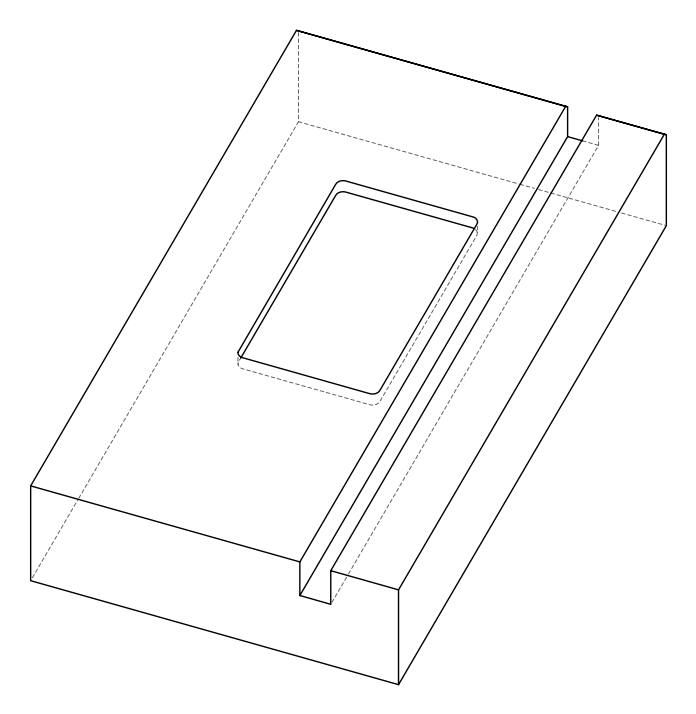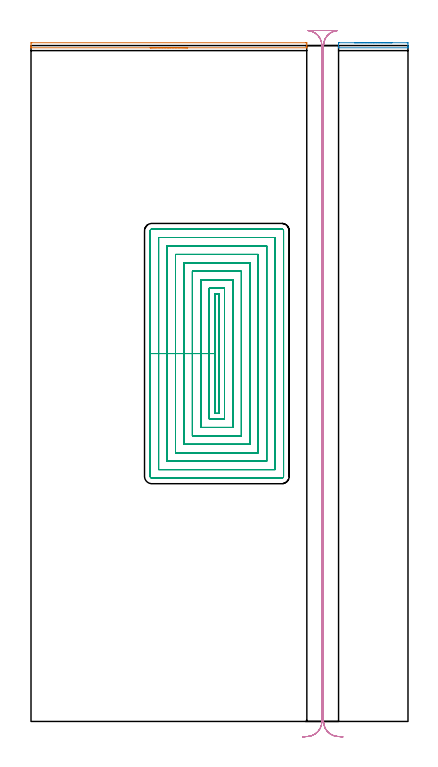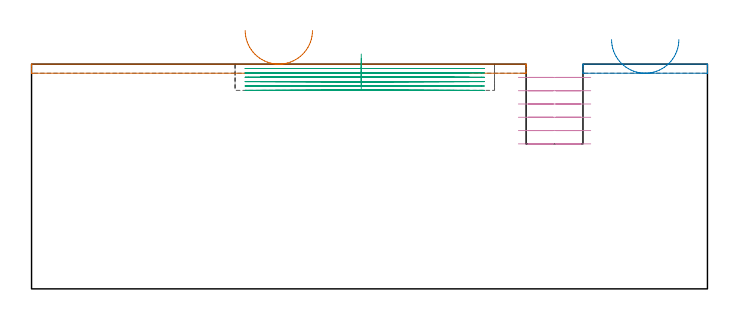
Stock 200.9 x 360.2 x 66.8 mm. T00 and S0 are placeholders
(PLAN: 4 operations, 2 tool changes, 40.8 min)
(1 AREA_MILL | FG_CHAMFER_SURFACE | UGT0205_001 | 1.33 min | 543 mm3)
(2 AREA_MILL_1 | FG_CHAMFER_SURFACE_1 | UGT0205_001 | 0.45 min | 143 mm3)
(3 MILL_RECTANGULAR_POCKET | POCKET_RECTANGULAR_STRAIGHT | UGT0201_014 | Follow Part, ap 1.5, ae 75% | 29.44 min | 83327 mm3)
(4 MILL_RECTANGULAR_SLOT | SLOT_RECTANGULAR | UGT0201_008 | Follow Part, ap 4, ae 75% | 9.56 min | 144248 mm3)
(TOOL UGT0205_001 | Chamfer Mill 20 x 3 x 45 deg. | D20 FL50 Z2)
(TOOL UGT0201_014 | End mill 6 mm | D6 FL24 Z4)
(TOOL UGT0201_008 | End Mill 16 mm | D16 FL32 Z4)
(OP 1 AREA_MILL)
G17 G21 G94 G90
T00 M6
G54
G17 G0 G90 X83.5 Y359. S1061 M3
G43 Z76.8 H0
G94 G1 X83.462 Z75.928 F250.
X83.348 Z75.063
X83.159 Z74.212
X82.897 Z73.38
X82.563 Z72.574
X82.16 Z71.8
X81.692 Z71.064
X81.16 Z70.372
X80.571 Z69.729
X79.928 Z69.139
X79.236 Z68.608
X78.5 Z68.14
X77.726 Z67.737
X76.92 Z67.403
X76.088 Z67.141
X75.236 Z66.952
X74.372 Z66.838
X73.5 Z66.8
X0.182
X0.008 Y359.003 Z66.788
X0.006 Y359.01 Z66.781
X0. Y359.38 Z66.42
Y359.632 Z66.168
Y360.35 Z65.445
Y361.591 Z64.206
X0.003 Y361.691 Z64.105
X0.419 Y361.7 Z64.1
X146.371
X146.582 Y361.698 Z64.102
X146.997 Y361.691 Z64.105
X147. Y361.591 Z64.206
Y360.35 Z65.445
Y359.632 Z66.167
Y359.38 Z66.419
X146.994 Y359.01 Z66.781
X146.992 Y359.003 Z66.788
X146.819 Y359. Z66.8
X73.5
X72.628 Z66.838
X71.764 Z66.952
X70.912 Z67.141
X70.08 Z67.403
X69.274 Z67.737
X68.5 Z68.14
X67.764 Z68.608
X67.072 Z69.139
X66.429 Z69.729
X65.84 Z70.372
X65.308 Z71.064
X64.84 Z71.8
X64.437 Z72.574
X64.103 Z73.38
X63.841 Z74.212
X63.652 Z75.063
X63.538 Z75.928
X63.5 Z76.8
M5
M2
(OP 2 AREA_MILL_1)
G17 G21 G94 G90
T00 M6
G54
G17 G0 G90 X172.4 Y361.7 S1061 M3
G43 Z76.8 H0
Z74.1
G94 G1 X172.438 Z73.228 F250.
X172.552 Z72.363
X172.741 Z71.512
X173.003 Z70.68
X173.337 Z69.874
X173.74 Z69.1
X174.208 Z68.364
X174.74 Z67.672
X175.329 Z67.029
X175.972 Z66.44
X176.664 Z65.908
X177.4 Z65.44
X178.174 Z65.037
X178.98 Z64.703
X179.812 Z64.441
X180.664 Z64.252
X181.528 Z64.138
X182.4 Z64.1
X200.486 Y361.699 Z64.101
X200.897 Y361.691 Z64.105
X200.9 Y361.583 Z64.214
Y360.35 Z65.445
Y359.65 Z66.15
Y359.371 Z66.429
Y359.01 Z66.78
X200.891 Y359.003 Z66.788
X200.723 Y359. Z66.8
X164.077
X163.909 Y359.003 Z66.788
X163.9 Y359.01 Z66.78
Y359.371 Z66.429
Y359.65 Z66.15
Y360.35 Z65.445
Y361.583 Z64.214
X163.903 Y361.691 Z64.105
X164.314 Y361.7 Z64.1
X182.4
X183.272 Z64.138
X184.136 Z64.252
X184.988 Z64.441
X185.82 Z64.703
X186.626 Z65.037
X187.4 Z65.44
X188.136 Z65.908
X188.828 Z66.44
X189.471 Z67.029
X190.06 Z67.672
X190.592 Z68.364
X191.06 Z69.1
X191.463 Z69.874
X191.797 Z70.68
X192.059 Z71.512
X192.248 Z72.363
X192.362 Z73.228
X192.4 Z74.1
G0 Z76.8
M5
M2
(OP 3 MILL_RECTANGULAR_POCKET)
G17 G21 G94 G90
T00 M6
G54
G17 G0 G90 X98. Y212.098 S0 M3
G43 Z76.8 H0
Z69.8
G94 G1 Y196.05 Z65.5 F250.
Y164.2 F500.
X100.1
Y227.9
X98.
Y196.05
X95.
Y161.2
X103.1
Y230.9
X95.
Y196.05
X90.5
Y156.7
X107.6
Y235.4
X90.5
Y196.05
X86.
Y152.2
X112.1
Y239.9
X86.
Y196.05
X81.5
Y147.7
X116.6
Y244.4
X81.5
Y196.05
X77.
Y143.2
X121.1
Y248.9
X77.
Y196.05
X72.5
Y138.7
X125.6
Y253.4
X72.5
Y196.05
X68.
Y134.2
X130.1
Y257.9
X68.
Y196.05
X63.5
Y130.6
G3 X64.4 Y129.7 R0.9
G1 X133.7
G3 X134.6 Y130.6 R0.9
G1 Y261.5
G3 X133.7 Y262.4 R0.9
G1 X64.4
G3 X63.5 Y261.5 R0.9
G1 Y196.05
Y195.05
G0 X98. Y212.098 Z68.5
G1 Y196.05 Z64.2 F250.
Y164.2 F500.
X100.1
Y227.9
X98.
Y196.05
X95.
Y161.2
X103.1
Y230.9
X95.
Y196.05
X90.5
Y156.7
X107.6
Y235.4
X90.5
Y196.05
X86.
Y152.2
X112.1
Y239.9
X86.
Y196.05
X81.5
Y147.7
X116.6
Y244.4
X81.5
Y196.05
X77.
Y143.2
X121.1
Y248.9
X77.
Y196.05
X72.5
Y138.7
X125.6
Y253.4
X72.5
Y196.05
X68.
Y134.2
X130.1
Y257.9
X68.
Y196.05
X63.5
Y130.6
G3 X64.4 Y129.7 R0.9
G1 X133.7
G3 X134.6 Y130.6 R0.9
G1 Y261.5
G3 X133.7 Y262.4 R0.9
G1 X64.4
G3 X63.5 Y261.5 R0.9
G1 Y196.05
Y195.05
G0 X98. Y212.098 Z67.2
G1 Y196.05 Z62.9 F250.
Y164.2 F500.
X100.1
Y227.9
X98.
Y196.05
X95.
Y161.2
X103.1
Y230.9
X95.
Y196.05
X90.5
Y156.7
X107.6
Y235.4
X90.5
Y196.05
X86.
Y152.2
X112.1
Y239.9
X86.
Y196.05
X81.5
Y147.7
X116.6
Y244.4
X81.5
Y196.05
X77.
Y143.2
X121.1
Y248.9
X77.
Y196.05
X72.5
Y138.7
X125.6
Y253.4
X72.5
Y196.05
X68.
Y134.2
X130.1
Y257.9
X68.
Y196.05
X63.5
Y130.6
G3 X64.4 Y129.7 R0.9
G1 X133.7
G3 X134.6 Y130.6 R0.9
G1 Y261.5
G3 X133.7 Y262.4 R0.9
G1 X64.4
G3 X63.5 Y261.5 R0.9
G1 Y196.05
Y195.05
G0 X98. Y212.098 Z65.9
G1 Y196.05 Z61.6 F250.
Y164.2 F500.
X100.1
Y227.9
X98.
Y196.05
X95.
Y161.2
X103.1
Y230.9
X95.
Y196.05
X90.5
Y156.7
X107.6
Y235.4
X90.5
Y196.05
X86.
Y152.2
X112.1
Y239.9
X86.
Y196.05
X81.5
Y147.7
X116.6
Y244.4
X81.5
Y196.05
X77.
Y143.2
X121.1
Y248.9
X77.
Y196.05
X72.5
Y138.7
X125.6
Y253.4
X72.5
Y196.05
X68.
Y134.2
X130.1
Y257.9
X68.
Y196.05
X63.5
Y130.6
G3 X64.4 Y129.7 R0.9
G1 X133.7
G3 X134.6 Y130.6 R0.9
G1 Y261.5
G3 X133.7 Y262.4 R0.9
G1 X64.4
G3 X63.5 Y261.5 R0.9
G1 Y196.05
Y195.05
G0 X98. Y212.098 Z64.6
G1 Y196.05 Z60.3 F250.
Y164.2 F500.
X100.1
Y227.9
X98.
Y196.05
X95.
Y161.2
X103.1
Y230.9
X95.
Y196.05
X90.5
Y156.7
X107.6
Y235.4
X90.5
Y196.05
X86.
Y152.2
X112.1
Y239.9
X86.
Y196.05
X81.5
Y147.7
X116.6
Y244.4
X81.5
Y196.05
X77.
Y143.2
X121.1
Y248.9
X77.
Y196.05
X72.5
Y138.7
X125.6
Y253.4
X72.5
Y196.05
X68.
Y134.2
X130.1
Y257.9
X68.
Y196.05
X63.5
Y130.6
G3 X64.4 Y129.7 R0.9
G1 X133.7
G3 X134.6 Y130.6 R0.9
G1 Y261.5
G3 X133.7 Y262.4 R0.9
G1 X64.4
G3 X63.5 Y261.5 R0.9
G1 Y196.05
Y195.05
G0 X98. Y212.098 Z63.3
G1 Y196.05 Z59. F250.
Y164.2 F500.
X100.1
Y227.9
X98.
Y196.05
X95.
Y161.2
X103.1
Y230.9
X95.
Y196.05
X90.5
Y156.7
X107.6
Y235.4
X90.5
Y196.05
X86.
Y152.2
X112.1
Y239.9
X86.
Y196.05
X81.5
Y147.7
X116.6
Y244.4
X81.5
Y196.05
X77.
Y143.2
X121.1
Y248.9
X77.
Y196.05
X72.5
Y138.7
X125.6
Y253.4
X72.5
Y196.05
X68.
Y134.2
X130.1
Y257.9
X68.
Y196.05
X63.5
Y130.6
G3 X64.4 Y129.7 R0.9
G1 X133.7
G3 X134.6 Y130.6 R0.9
G1 Y261.5
G3 X133.7 Y262.4 R0.9
G1 X64.4
G3 X63.5 Y261.5 R0.9
G1 Y196.05
Y195.05
G0 Z76.8
M5
M2
(OP 4 MILL_RECTANGULAR_SLOT)
G17 G21 G94 G90
T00 M6
G54
G17 G0 G90 X166.197 Y-8.23 S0 M3
G43 Z76.8 H0
Z62.85
G94 G1 X163.208 Y-7.97 F250.
G2 X155.9 Y0. R8. F500.
G1 Y360.2
G2 X163.208 Y368.17 R8.
G1 Y368.2
X147.692
Y368.17
G2 X155. Y360.2 R8.
G1 Y0.
G2 X147.692 Y-7.97 R8.
G1 X144.703 Y-8.23 F250.
G0 X166.197 Z58.9
G1 X163.208 Y-7.97
G2 X155.9 Y0. R8. F500.
G1 Y360.2
G2 X163.208 Y368.17 R8.
G1 Y368.2
X147.692
Y368.17
G2 X155. Y360.2 R8.
G1 Y0.
G2 X147.692 Y-7.97 R8.
G1 X144.703 Y-8.23 F250.
G0 X166.197 Z54.95
G1 X163.208 Y-7.97
G2 X155.9 Y0. R8. F500.
G1 Y360.2
G2 X163.208 Y368.17 R8.
G1 Y368.2
X147.692
Y368.17
G2 X155. Y360.2 R8.
G1 Y0.
G2 X147.692 Y-7.97 R8.
G1 X144.703 Y-8.23 F250.
G0 X166.197 Z51.
G1 X163.208 Y-7.97
G2 X155.9 Y0. R8. F500.
G1 Y360.2
G2 X163.208 Y368.17 R8.
G1 Y368.2
X147.692
Y368.17
G2 X155. Y360.2 R8.
G1 Y0.
G2 X147.692 Y-7.97 R8.
G1 X144.703 Y-8.23 F250.
G0 X166.197 Z47.05
G1 X163.208 Y-7.97
G2 X155.9 Y0. R8. F500.
G1 Y360.2
G2 X163.208 Y368.17 R8.
G1 Y368.2
X147.692
Y368.17
G2 X155. Y360.2 R8.
G1 Y0.
G2 X147.692 Y-7.97 R8.
G1 X144.703 Y-8.23 F250.
G0 X166.197 Z43.1
G1 X163.208 Y-7.97
G2 X155.9 Y0. R8. F500.
G1 Y360.2
G2 X163.208 Y368.17 R8.
G1 Y368.2
X147.692
Y368.17
G2 X155. Y360.2 R8.
G1 Y0.
G2 X147.692 Y-7.97 R8.
G1 X144.703 Y-8.23 F250.
G0 Z76.8
M5
M2
